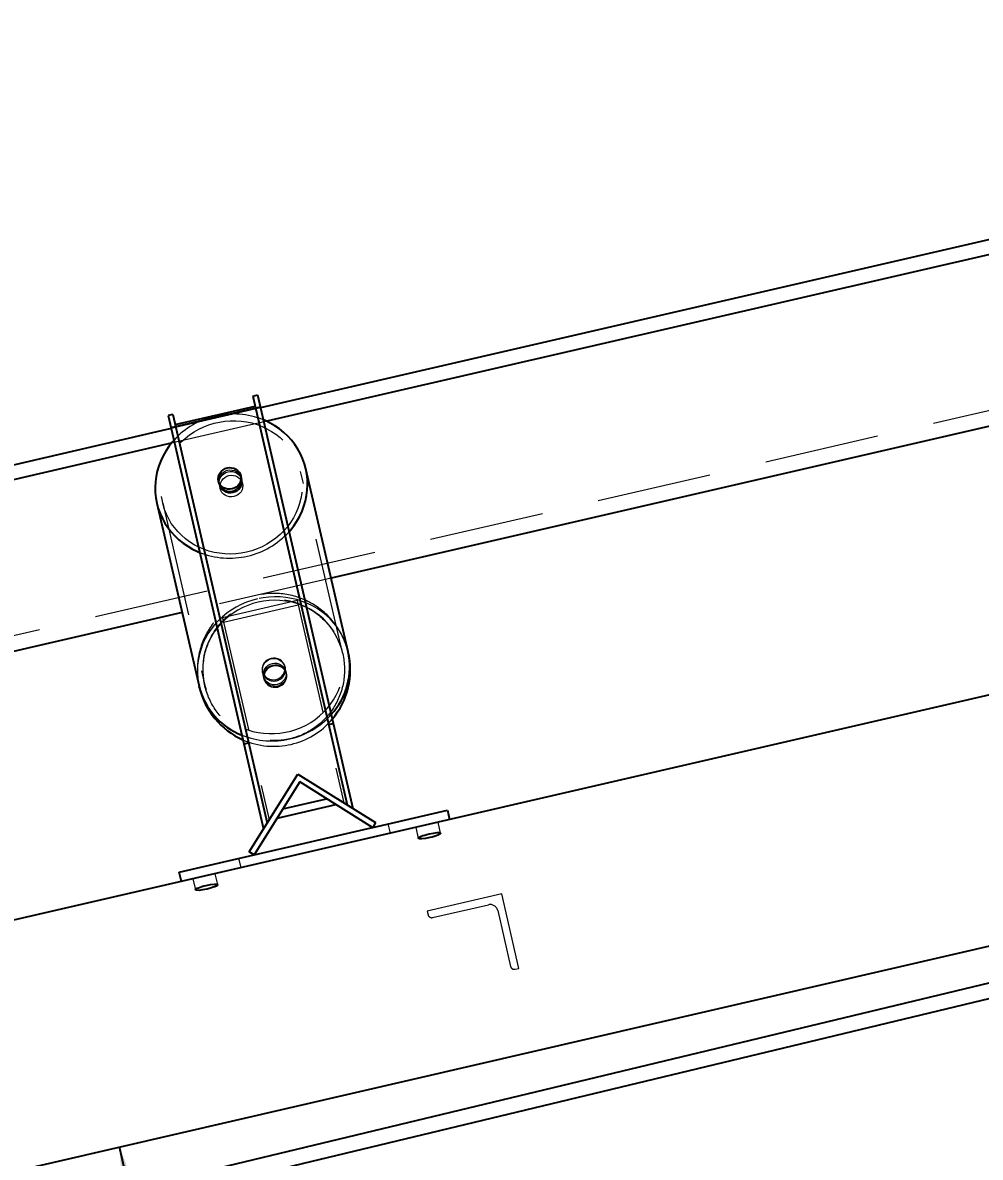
# Model space of a CAD drawing. Header units: millimetres. Extents: x 1293 to 41893, y 1011 to 26911.
# Drawn here: x 14926 to 15457, y 5876 to 6504 of the extents above; entities that cross this region are included whole.
import ezdxf

# ---------------------------------------------------------------- set-up
doc = ezdxf.new("R2010")
doc.units = ezdxf.units.MM
doc.header["$LTSCALE"] = 50
doc.linetypes.add('HIDDEN', pattern=[1.905, 1.27, -0.635])
doc.layers.add('CAPA_1', color=7, linetype='Continuous')
doc.styles.add('SLDTEXTSTYLE0', font='TXT', dxfattribs={"width": 0.75})
doc.dimstyles.new('SLDDIMSTYLE0', dxfattribs={"dimtxt": 100, "dimasz": 100, "dimexe": 0, "dimexo": 0.0625, "dimgap": 25, "dimtad": 2, "dimdec": 0, "dimlfac": 1.5, "dimrnd": 1e-09, "dimzin": 12, "dimdsep": 46, "dimtxsty": 'SLDTEXTSTYLE0', "dimsah": 1, "dimcen": 0.09, "dimadec": 0, "dimazin": 3, "dimtfac": 1, "dimtdec": 0, "dimtofl": 0, "dimtmove": 0, "dimatfit": 3, "dimfxl": 1, "dimfrac": 2, "dimtolj": 1, "dimtzin": 12, "dimarcsym": 0})
doc.dimstyles.new('SLDDIMSTYLE1', dxfattribs={"dimtxt": 100, "dimasz": 100, "dimexe": 0, "dimexo": 0.0625, "dimgap": 25, "dimtad": 2, "dimdec": 4, "dimlfac": 75, "dimzin": 12, "dimdsep": 46, "dimtxsty": 'SLDTEXTSTYLE0', "dimsah": 1, "dimcen": 0.09, "dimadec": 0, "dimazin": 3, "dimtfac": 1, "dimtdec": 0, "dimtofl": 0, "dimtmove": 0, "dimatfit": 3, "dimfxl": 1, "dimfrac": 2, "dimtolj": 1, "dimtzin": 12, "dimarcsym": 0})

# ---------------------------------------------------------------- blocks, each defined once
blk = doc.blocks.new('_D_3')
at = {"layer": 'CAPA_1', "transparency": 16777216}
blk.add_arc((9899.27, 4708.49), 5214.32, 0, 13, dxfattribs=at)
for points in [[(14979.94, 5881.46), (14986.48, 5780.49), (15016.52, 5787.13)], [(15113.58, 4708.49), (15128.01, 4808.64), (15097.24, 4808.34)]]:
    blk.add_solid(points, dxfattribs=at)
at = {"layer": 'CAPA_1', "transparency": 16777216, "insert": (15196.76, 5413.27), "char_height": 100, "attachment_point": 1, "rotation": 276.5, "style": 'SLDTEXTSTYLE0'}
blk.add_mtext('13°', dxfattribs=at)
blk = doc.blocks.new('_D_5')
at = {"layer": 'CAPA_1', "transparency": 16777216}
for p, q in [((11574.4, 7831.18), (17588.06, 7831.18)), ((17538.06, 7831.18), (17538.06, 4708.49)), ((16485.16, 4708.49), (17588.06, 4708.49))]:
    blk.add_line(p, q, dxfattribs=at)
for points in [[(17538.06, 7831.18), (17522.68, 7731.18), (17553.45, 7731.18)], [(17538.06, 4708.49), (17553.45, 4808.49), (17522.68, 4808.49)]]:
    blk.add_solid(points, dxfattribs=at)
at = {"layer": 'CAPA_1', "transparency": 16777216, "insert": (17409.15, 6122.06), "char_height": 100, "attachment_point": 1, "rotation": 90, "style": 'SLDTEXTSTYLE0'}
blk.add_mtext('4684', dxfattribs=at)
blk = doc.blocks.new('_D_14')
at = {"layer": 'CAPA_1', "transparency": 16777216}
for p, q in [((14179.91, 6343.65), (14179.91, 7568.73)), ((16745.16, 6492), (16745.16, 7568.73)), ((14179.91, 7518.73), (16745.16, 7518.73))]:
    blk.add_line(p, q, dxfattribs=at)
for points in [[(14179.91, 7518.73), (14279.91, 7503.34), (14279.91, 7534.11)], [(16745.16, 7518.73), (16645.16, 7534.11), (16645.16, 7503.34)]]:
    blk.add_solid(points, dxfattribs=at)
at = {"layer": 'CAPA_1', "transparency": 16777216, "insert": (15314.76, 7647.63), "char_height": 100, "attachment_point": 1, "style": 'SLDTEXTSTYLE0'}
blk.add_mtext('3848', dxfattribs=at)
blk = doc.blocks.new('_D_15')
at = {"layer": 'CAPA_1', "transparency": 16777216}
for p, q in [((6530.12, 8742.38), (6530.12, 9415.65)), ((16745.16, 6492), (16745.16, 9415.65)), ((6530.12, 9365.65), (16745.16, 9365.65))]:
    blk.add_line(p, q, dxfattribs=at)
for points in [[(6530.12, 9365.65), (6630.12, 9350.26), (6630.12, 9381.03)], [(16745.16, 9365.65), (16645.16, 9381.03), (16645.16, 9350.26)]]:
    blk.add_solid(points, dxfattribs=at)
at = {"layer": 'CAPA_1', "transparency": 16777216, "insert": (11452.92, 9494.55), "char_height": 100, "attachment_point": 1, "style": 'SLDTEXTSTYLE0'}
blk.add_mtext('15323', dxfattribs=at)

msp = doc.modelspace()

# ---------------------------------------------------------------- linework, layer by layer
at = {"color": 1, "linetype": 'HIDDEN', "lineweight": 18}
for p, q in [((16327.8123211, 6489.1646889), (11124.0071077, 5287.7715924)), ((15008.3031592, 6279.9498182), (15057.8011585, 6291.3773318)), ((15057.9852168, 6290.5800876), (15008.4872175, 6279.152574)), ((15061.4405813, 6283.21248), (15008.611303, 6271.01588)), ((15103.1786451, 6155.9872962), (15080.2165611, 6255.4470089)), ((15035.2315916, 6247.9950515), (15035.7117518, 6245.9152494)), ((15048.0862516, 6248.7721278), (15047.6060914, 6250.8519299)), ((15003.9071455, 6237.8295922), (15026.8692295, 6138.3698794)), ((15097.1192873, 6196.3474396), (15014.6226218, 6177.3015837)), ((15078.2545498, 6183.9650519), (15037.0062171, 6174.4421239)), ((15078.2545498, 6183.9650519), (15104.0967454, 6072.0302054)), ((15078.8497328, 6181.3870311), (15037.6014001, 6171.8641031)), ((15037.0062171, 6174.4421239), (15062.8484126, 6062.5072774)), ((15059.0809649, 6144.6920666), (15059.7323715, 6141.8705144)), ((15072.1068713, 6144.7273928), (15071.4554647, 6147.5489449)), ((15059.9359361, 6140.9887794), (15060.0580748, 6140.4597384)), ((15072.4325747, 6143.3166167), (15072.3104359, 6143.8456578)), ((15120.1094646, 6058.2804564), (15120.0594929, 6058.3116822)), ((15120.1406904, 6058.3304281), (15120.1094646, 6058.2804564)), ((15128.5355767, 6060.2685403), (15129.7353156, 6055.0719)), ((15144.0098371, 6058.3674329), (15145.411576, 6052.2958348)), ((15157.7860758, 6055.1527132), (15156.3843369, 6061.2243113)), ((15047.2386501, 6036.0260441), (15046.0389112, 6041.2226844)), ((15054.4837691, 6043.1295708), (15054.4337974, 6043.1607966)), ((15054.5149949, 6043.1795425), (15054.4837691, 6043.1295708)), ((15034.3658676, 6026.6589129), (15032.9641287, 6032.7305111)), ((15020.5896289, 6029.8736327), (15021.9913677, 6023.8020345)), ((15191.585822, 6021.5596532), (15150.3374893, 6012.0367253)), ((15201.10875, 5980.3113205), (15191.585822, 6021.5596532)), ((15153.3488988, 6008.3872766), (15184.2884482, 6015.5302344)), ((15189.3655743, 6012.3576939), (15196.5085321, 5981.4181445)), ((15150.3374893, 6012.0367253), (15150.8143975, 6009.9710088)), ((15199.0430335, 5979.8344123), (15201.10875, 5980.3113205))]:
    msp.add_line(p, q, dxfattribs=at)
at = {"color": 7, "linetype": 'Continuous', "lineweight": 25}
for p, q in [((15787.9832693, 6459.1134175), (15057.9852168, 6290.5800876)), ((15788.1073549, 6450.9767235), (15061.4405813, 6283.21248)), ((16578.4952224, 6389.544479), (14284.393483, 5859.9093602)), ((15794.1186737, 6357.2624272), (15097.1192873, 6196.3474396)), ((15053.7372766, 6297.2181203), (15056.3152974, 6297.8133033)), ((15053.7372766, 6297.2181203), (15106.0006677, 6070.8405027)), ((15056.3152974, 6297.8133033), (15109.1738715, 6068.8576649)), ((15010.6776154, 6281.4267362), (15055.0195731, 6291.6638838)), ((15009.3953189, 6286.9809727), (15006.8172981, 6286.3857897)), ((15006.8172981, 6286.3857897), (15059.6758722, 6057.4301513)), ((15009.3953189, 6286.9809727), (15061.65871, 6060.6033551)), ((15008.4872175, 6279.152574), (14284.393483, 6111.9823633)), ((15008.611303, 6271.01588), (14284.393483, 6103.8170219)), ((15047.4025269, 6251.733665), (15047.1091416, 6253.004456)), ((15106.5165475, 6155.6434337), (15083.1473344, 6256.8666166)), ((15034.7346418, 6250.1475776), (15035.028027, 6248.8767866)), ((15000.6506689, 6237.8207606), (15024.0198821, 6136.5975778)), ((14284.393483, 5720.8793637), (16370.5921164, 6202.5162686)), ((15014.6226218, 6177.3015837), (14317.6232355, 6016.3865962)), ((15024.1455498, 6136.053251), (15024.0817183, 6136.3340905)), ((15095.7332746, 6115.3134681), (15098.3112954, 6115.9086511)), ((15051.3913169, 6105.0763206), (15048.8132961, 6104.4811376)), ((15051.7912164, 6044.8120645), (15078.711115, 6087.8929078)), ((15078.711115, 6087.8929078), (15121.7919583, 6060.9730091)), ((15079.7211741, 6083.5178614), (15054.5149949, 6043.1795425)), ((15120.0594929, 6058.3116822), (15079.7211741, 6083.5178614)), ((15067.223459, 6063.5173364), (15099.721699, 6071.0201463)), ((15070.3959995, 6068.5944625), (15094.6445729, 6074.1926868)), ((15120.1406904, 6058.3304281), (15161.5342429, 6067.8868827)), ((15161.5342429, 6067.8868827), (15162.7339818, 6062.6902424)), ((15054.5149949, 6043.1795425), (15120.0594929, 6058.3116822)), ((15121.7919583, 6060.9730091), (15120.1406904, 6058.3304281)), ((15054.4337974, 6043.1607966), (15051.7912164, 6044.8120645)), ((15013.040245, 6033.604342), (15054.4337974, 6043.1607966)), ((15014.2399839, 6028.4077017), (15013.040245, 6033.604342)), ((14895.14524, 5836.3306755), (15605.7446906, 6007.0201778)), ((14888.7435284, 5826.0857953), (15610.8692949, 5999.5439756))]:
    msp.add_line(p, q, dxfattribs=at)
at = {"color": 1, "linetype": 'HIDDEN', "lineweight": 18, "flags": 128}
for points in [[(15050.3393316, 6210.7846032), (15047.3577401, 6210.2098093), (15044.3442984, 6209.8541005), (15041.3171299, 6209.7196163), (15038.2944403, 6209.8071654), (15035.2944083, 6210.1162213), (15032.3350765, 6210.6449252), (15029.4342427, 6211.3900976), (15026.6093528, 6212.3472568), (15023.8773961, 6213.5106464), (15021.2548029, 6214.8732695), (15018.7573457, 6216.4269313), (15016.4000446, 6218.1622879), (15014.1970766, 6220.0689025), (15012.1616906, 6222.1353086), (15010.3061277, 6224.3490786), (15008.6415476, 6226.6968986), (15007.177961, 6229.1646485), (15005.9241703, 6231.7374871), (15004.8877159, 6234.3999408), (15004.0748311, 6237.1359976), (15003.4904047, 6239.9292022), (15003.1379516, 6242.7627562), (15003.0195914, 6245.6196182), (15003.1360359, 6248.4826066), (15003.4865849, 6251.3345032), (15004.0691301, 6254.1581563), (15004.880168, 6256.936584), (15005.9148209, 6259.6530767), (15007.1668664, 6262.291297), (15008.6287744, 6264.8353783), (15010.2917528, 6267.2700202), (15012.1458004, 6269.5805806), (15014.1797667, 6271.7531634), (15016.3814191, 6273.7747024), (15018.7375166, 6275.63304), (15021.2338895, 6277.3169997), (15023.8555242, 6278.8164542), (15026.5866539, 6280.1223854), (15029.4108532, 6281.2269394), (15032.3111372, 6282.1234733), (15035.2700631, 6282.8065952), (15038.2698356, 6283.2721967), (15041.2924138, 6283.5174776), (15044.3196195, 6283.5409628), (15047.3332467, 6283.3425111), (15050.3151712, 6282.9233159), (15053.2474592, 6282.2858984), (15056.1124756, 6281.434092), (15058.89299, 6280.3730197), (15061.5722799, 6279.1090628), (15064.1342318, 6277.6498229), (15066.5634379, 6276.004076), (15068.8452885, 6274.1817199), (15070.9660604, 6272.1937145), (15072.912999, 6270.0520158), (15074.6743952, 6267.7695042), (15076.2396557, 6265.3599071), (15077.5993669, 6262.8377161), (15078.7453513, 6260.2180998), (15079.6707168, 6257.5168131), (15080.3698982, 6254.7501017), (15080.8386905, 6251.934605), (15081.0742744, 6249.0872557), (15081.0752329, 6246.225178), (15080.8415604, 6243.365585), (15080.3746622, 6240.5256744), (15079.6773463, 6237.7225259), (15078.7538063, 6234.9729979), (15077.6095966, 6232.2936264), (15076.2515986, 6229.7005255), (15074.6879795, 6227.2092904), (15072.928143, 6224.8349035), (15070.982673, 6222.5916449), (15068.8632697, 6220.4930057), (15066.5826797, 6218.5516074), (15064.1546184, 6216.7791258), (15061.5936887, 6215.1862208), (15058.9152922, 6213.7824722), (15056.1355372, 6212.5763225), (15053.2711414, 6211.5750255), (15050.3393316, 6210.7846032)], [(15035.028027, 6248.8767866), (15034.8850448, 6250.0385108), (15034.9853298, 6251.2104848), (15035.3250282, 6252.3476702), (15035.8910855, 6253.4063655), (15036.6617486, 6254.3458858), (15037.6074012, 6255.1301258), (15038.6917024, 6255.7289476), (15039.8729832, 6256.1193389), (15041.1058476, 6256.286297), (15042.3429172, 6256.2234059), (15043.5366523, 6255.9330824), (15044.6411783, 6255.4264836), (15045.6140488, 6254.7230777), (15046.4178769, 6253.8498963), (15047.0217721, 6252.8404951), (15047.4025269, 6251.733665)], [(15042.7611353, 6243.6093777), (15041.5282709, 6243.4424195), (15040.2912012, 6243.5053106), (15039.0974661, 6243.7956341), (15037.9929402, 6244.3022329), (15037.0200697, 6245.0056388), (15036.2162416, 6245.8788203), (15035.6123464, 6246.8882214), (15035.2315916, 6247.9950515), (15035.0886094, 6249.1567758), (15035.1888944, 6250.3287498), (15035.5285928, 6251.4659351), (15036.0946501, 6252.5246305), (15036.8653132, 6253.4641508), (15037.8109657, 6254.2483908), (15038.895267, 6254.8472126), (15040.0765477, 6255.2376038), (15041.3094121, 6255.4045619), (15042.5464818, 6255.3416708), (15043.7402169, 6255.0513474), (15044.8447429, 6254.5447486), (15045.8176133, 6253.8413427), (15046.6214415, 6252.9681612), (15047.2253366, 6251.9587601), (15047.6060914, 6250.8519299), (15047.7490737, 6249.6902057), (15047.6487887, 6248.5182317), (15047.3090903, 6247.3810464), (15046.7430329, 6246.322351), (15045.9723699, 6245.3828307), (15045.0267173, 6244.5985907), (15043.9424161, 6243.9997689), (15042.7611353, 6243.6093777)], [(15043.2412954, 6241.5295755), (15042.0084311, 6241.3626174), (15040.7713614, 6241.4255085), (15039.5776263, 6241.715832), (15038.4731003, 6242.2224308), (15037.5002299, 6242.9258367), (15036.6964017, 6243.7990181), (15036.0925066, 6244.8084193), (15035.7117518, 6245.9152494), (15035.5687695, 6247.0769737), (15035.6690545, 6248.2489476), (15036.0087529, 6249.386133), (15036.5748103, 6250.4448284), (15037.3454733, 6251.3843487), (15038.2911259, 6252.1685887), (15039.3754271, 6252.7674105), (15040.5567079, 6253.1578017), (15041.7895723, 6253.3247598), (15043.026642, 6253.2618687), (15044.2203771, 6252.9715453), (15045.324903, 6252.4649464), (15046.2977735, 6251.7615406), (15047.1016016, 6250.8883591), (15047.7054968, 6249.8789579), (15048.0862516, 6248.7721278), (15048.2292338, 6247.6104036), (15048.1289488, 6246.4384296), (15047.7892504, 6245.3012442), (15047.2231931, 6244.2425489), (15046.45253, 6243.3030286), (15045.5068774, 6242.5187885), (15044.4225762, 6241.9199667), (15043.2412954, 6241.5295755)], [(15056.3195897, 6184.8812597), (15053.2621201, 6184.0612274), (15050.2717934, 6183.0290153), (15047.3653329, 6181.7903958), (15044.5589925, 6180.3522958), (15041.8684664, 6178.7227578), (15039.3088013, 6176.9108947), (15036.8943117, 6174.9268393), (15034.6385005, 6172.7816872), (15032.5539831, 6170.487435), (15030.652417, 6168.056913), (15028.9444364, 6165.5037137), (15027.4395931, 6162.8421156), (15026.1463029, 6160.0870036), (15025.0717982, 6157.2537852), (15024.2220882, 6154.358305), (15023.6019248, 6151.4167556), (15023.2147762, 6148.4455875), (15023.0628075, 6145.4614166), (15023.1468685, 6142.4809316), (15023.4664892, 6139.5208006), (15024.0198821, 6136.5975778)], [(15056.7464591, 6183.0322852), (15053.8146493, 6182.2418628), (15050.9502534, 6181.2405659), (15048.1704984, 6180.0344162), (15045.4921019, 6178.6306676), (15042.9311722, 6177.0377626), (15040.503111, 6175.2652809), (15038.2225209, 6173.3238826), (15036.1031177, 6171.2252434), (15034.1576477, 6168.9819848), (15032.3978112, 6166.607598), (15030.834192, 6164.1163629), (15029.476194, 6161.5232619), (15028.3319843, 6158.8438905), (15027.4084444, 6156.0943625), (15026.7111284, 6153.291214), (15026.2442302, 6150.4513034), (15026.0105577, 6147.5917103), (15026.0115163, 6144.7296327), (15026.2471001, 6141.8822834), (15026.7158924, 6139.0667867), (15027.4150738, 6136.3000753), (15028.3404393, 6133.5987885), (15029.4864237, 6130.9791723), (15030.8461349, 6128.4569813), (15032.4113954, 6126.0473842), (15034.1727916, 6123.7648726), (15036.1197302, 6121.6231739), (15038.2405021, 6119.6351685), (15040.5223528, 6117.8128124), (15042.9515588, 6116.1670655), (15045.5135107, 6114.7078256), (15048.1928007, 6113.4438687), (15050.973315, 6112.3827963), (15053.8383315, 6111.53099), (15056.7706195, 6110.8935724), (15059.7525439, 6110.4743773), (15062.7661711, 6110.2759255), (15065.7933768, 6110.2994108), (15068.815955, 6110.5446917), (15071.8157275, 6111.0102932), (15074.7746535, 6111.6934151), (15077.6749374, 6112.5899489), (15080.4991368, 6113.694503), (15083.2302665, 6115.0004342), (15085.8519012, 6116.4998887), (15088.348274, 6118.1838484), (15090.7043716, 6120.042186), (15092.906024, 6122.063725), (15094.9399902, 6124.2363078), (15096.7940378, 6126.5468681), (15098.4570163, 6128.9815101), (15099.9189243, 6131.5255914), (15101.1709697, 6134.1638117), (15102.2056227, 6136.8803044), (15103.0166606, 6139.6587321), (15103.5992057, 6142.4823852), (15103.9497547, 6145.3342817), (15104.0661993, 6148.1972702), (15103.9478391, 6151.0541321), (15103.5953859, 6153.8876861), (15103.0109596, 6156.6808908), (15102.1980748, 6159.4169475), (15101.1616203, 6162.0794013), (15099.9078296, 6164.6522398), (15098.4442431, 6167.1199898), (15096.7796629, 6169.4678098), (15094.9241, 6171.6815798), (15092.8887141, 6173.7479859), (15090.6857461, 6175.6546005), (15088.3284449, 6177.389957), (15085.8309878, 6178.9436189), (15083.2083945, 6180.306242), (15080.4764378, 6181.4696316), (15077.6515479, 6182.4267908), (15074.7507141, 6183.1719631), (15071.7913824, 6183.7006671), (15068.7913504, 6184.009723), (15065.7686607, 6184.0972721), (15062.7414922, 6183.9627878), (15059.7280506, 6183.6070791), (15056.7464591, 6183.0322852)], [(15106.5165475, 6155.6434337), (15105.7324772, 6158.5134005), (15104.7221144, 6161.3140611), (15103.4911093, 6164.0297532), (15102.0463463, 6166.6452895), (15100.3959051, 6169.1460429), (15098.5490155, 6171.5180282), (15096.5160063, 6173.7479802), (15094.3082467, 6175.8234282), (15091.9380834, 6177.7327654), (15089.4187715, 6179.465314), (15086.7643998, 6181.0113849), (15083.9898128, 6182.3623319), (15081.1105269, 6183.5105999), (15078.1426445, 6184.4497673), (15075.102763, 6185.1745819), (15072.0078827, 6185.6809903), (15068.8753115, 6185.9661604), (15065.7225679, 6186.0284975), (15062.5672834, 6185.8676528), (15059.4271036, 6185.484526), (15056.3195897, 6184.8812597)], [(15063.925921, 6151.9346188), (15062.7446403, 6151.5442276), (15061.660339, 6150.9454058), (15060.7146864, 6150.1611658), (15059.9440234, 6149.2216455), (15059.3779661, 6148.1629501), (15059.0382677, 6147.0257648), (15058.9379826, 6145.8537908), (15059.0809649, 6144.6920666), (15059.4617197, 6143.5852364), (15060.0656148, 6142.5758353), (15060.869443, 6141.7026538), (15061.8423135, 6140.9992479), (15062.9468394, 6140.4926491), (15064.1405745, 6140.2023257), (15065.3776442, 6140.1394346), (15066.6105086, 6140.3063927), (15067.7917894, 6140.6967839), (15068.8760906, 6141.2956057), (15069.8217432, 6142.0798457), (15070.5924062, 6143.019366), (15071.1584635, 6144.0780614), (15071.4981619, 6145.2152467), (15071.598447, 6146.3872207), (15071.4554647, 6147.5489449), (15071.0747099, 6148.6557751), (15070.4708148, 6149.6651762), (15069.6669866, 6150.5383577), (15068.6941161, 6151.2417636), (15067.5895902, 6151.7483624), (15066.3958551, 6152.0386858), (15065.1587854, 6152.1015769), (15063.925921, 6151.9346188)], [(15064.5773277, 6149.1130667), (15065.810192, 6149.2800248), (15067.0472617, 6149.2171337), (15068.2409968, 6148.9268103), (15069.3455228, 6148.4202114), (15070.3183933, 6147.7168056), (15071.1222214, 6146.8436241), (15071.7261166, 6145.8342229), (15072.1068713, 6144.7273928), (15072.2498536, 6143.5656686), (15072.1495686, 6142.3936946), (15071.8098702, 6141.2565092), (15071.2438128, 6140.1978139), (15070.4731498, 6139.2582936), (15069.5274972, 6138.4740536), (15068.443196, 6137.8752318), (15067.2619152, 6137.4848405), (15066.0290508, 6137.3178824), (15064.7919811, 6137.3807735), (15063.598246, 6137.671097), (15062.4937201, 6138.1776958), (15061.5208496, 6138.8811017), (15060.7170215, 6139.7542831), (15060.1131263, 6140.7636843), (15059.7323715, 6141.8705144), (15059.5893893, 6143.0322387), (15059.6896743, 6144.2042126), (15060.0293727, 6145.341398), (15060.59543, 6146.4000934), (15061.3660931, 6147.3396137), (15062.3117457, 6148.1238537), (15063.3960469, 6148.7226755), (15064.5773277, 6149.1130667)], [(15064.7808922, 6148.2313317), (15066.0137566, 6148.3982898), (15067.2508263, 6148.3353987), (15068.4445614, 6148.0450752), (15069.5490874, 6147.5384764), (15070.5219578, 6146.8350705), (15071.325786, 6145.9618891), (15071.9296811, 6144.9524879), (15072.3104359, 6143.8456578), (15072.4534182, 6142.6839335), (15072.3531332, 6141.5119596), (15072.0134348, 6140.3747742), (15071.4473774, 6139.3160788), (15070.6767144, 6138.3765585), (15069.7310618, 6137.5923185), (15068.6467606, 6136.9934967), (15067.4654798, 6136.6031055), (15066.2326154, 6136.4361474), (15064.9955457, 6136.4990385), (15063.8018106, 6136.7893619), (15062.6972847, 6137.2959607), (15061.7244142, 6137.9993666), (15060.920586, 6138.8725481), (15060.3166909, 6139.8819492), (15059.9359361, 6140.9887794), (15059.7929538, 6142.1505036), (15059.8932389, 6143.3224776), (15060.2329373, 6144.459663), (15060.7989946, 6145.5183583), (15061.5696577, 6146.4578786), (15062.5153102, 6147.2421186), (15063.5996115, 6147.8409404), (15064.7808922, 6148.2313317)], [(15064.903031, 6147.7022906), (15063.7217502, 6147.3118994), (15062.637449, 6146.7130776), (15061.6917964, 6145.9288376), (15060.9211334, 6144.9893173), (15060.355076, 6143.9306219), (15060.0153776, 6142.7934366), (15059.9150926, 6141.6214626), (15060.0580748, 6140.4597384), (15060.4388296, 6139.3529082), (15061.0427248, 6138.3435071), (15061.8465529, 6137.4703256), (15062.8194234, 6136.7669197), (15063.9239494, 6136.2603209), (15065.1176845, 6135.9699975), (15066.3547542, 6135.9071064), (15067.5876185, 6136.0740645), (15068.7688993, 6136.4644557), (15069.8532005, 6137.0632775), (15070.7988531, 6137.8475175), (15071.5695162, 6138.7870378), (15072.1355735, 6139.8457332), (15072.4752719, 6140.9829185), (15072.5755569, 6142.1548925), (15072.4325747, 6143.3166167), (15072.0518199, 6144.4234469), (15071.4479247, 6145.432848), (15070.6440966, 6146.3060295), (15069.6712261, 6147.0094354), (15068.5667002, 6147.5160342), (15067.372965, 6147.8063576), (15066.1358954, 6147.8692487), (15064.903031, 6147.7022906)]]:
    msp.add_lwpolyline(points, dxfattribs=at)
at = {"color": 7, "linetype": 'Continuous', "lineweight": 25, "flags": 128}
for points in [[(15073.8069014, 6222.0488423), (15074.6132333, 6222.9767594), (15076.5147995, 6225.4072814), (15078.2227801, 6227.9604807), (15079.7276233, 6230.6220787), (15081.0209136, 6233.3771908), (15082.0954183, 6236.2104092), (15082.9451283, 6239.1058894), (15083.5652917, 6242.0474387), (15083.9524403, 6245.0186068), (15084.104409, 6248.0027777), (15084.020348, 6250.9832627), (15083.7007273, 6253.9433938), (15083.1473344, 6256.8666166), (15082.3632641, 6259.7365833), (15081.3529013, 6262.5372439), (15080.1218962, 6265.252936), (15078.6771332, 6267.8684724), (15077.0266919, 6270.3692258), (15075.1798024, 6272.7412111), (15073.1467931, 6274.9711631), (15070.9390335, 6277.0466111), (15068.5688703, 6278.9559483), (15066.0495583, 6280.6884969), (15063.3951867, 6282.2345678), (15060.6205996, 6283.5855148), (15059.4891012, 6284.0660485)], [(15009.9911019, 6272.6385349), (15009.18477, 6271.7106178), (15007.2832039, 6269.2800958), (15005.5752233, 6266.7268965), (15004.07038, 6264.0652985), (15002.7770898, 6261.3101864), (15001.7025851, 6258.476968), (15000.8528751, 6255.5814878), (15000.2327117, 6252.6399385), (14999.8455631, 6249.6687704), (14999.6935943, 6246.6845995), (14999.7776554, 6243.7041145), (15000.097276, 6240.7439834), (15000.6506689, 6237.8207606), (15001.4347392, 6234.9507939), (15002.4451021, 6232.1501333), (15003.6761072, 6229.4344412), (15005.1208702, 6226.8189048), (15006.7713114, 6224.3181514), (15008.618201, 6221.9461661), (15010.6512102, 6219.7162141), (15012.8589698, 6217.6407661), (15015.2291331, 6215.731429), (15017.748445, 6213.9988803), (15020.4028167, 6212.4528094), (15023.1774037, 6211.1018625), (15024.3089021, 6210.6213287)], [(15042.2641855, 6245.7619037), (15041.0313211, 6245.5949456), (15039.7942514, 6245.6578367), (15038.6005163, 6245.9481602), (15037.4959904, 6246.454759), (15036.5231199, 6247.1581649), (15035.7192918, 6248.0313463), (15035.1153966, 6249.0407475), (15034.7346418, 6250.1475776), (15034.5916596, 6251.3093019), (15034.6919446, 6252.4812758), (15035.031643, 6253.6184612), (15035.5977003, 6254.6771566), (15036.3683634, 6255.6166769), (15037.3140159, 6256.4009169), (15038.3983172, 6256.9997387), (15039.5795979, 6257.3901299), (15040.8124623, 6257.557088), (15042.049532, 6257.4941969), (15043.2432671, 6257.2038735), (15044.3477931, 6256.6972746), (15045.3206635, 6255.9938688), (15046.1244917, 6255.1206873), (15046.7283868, 6254.1112861), (15047.1091416, 6253.004456), (15047.2521239, 6251.8427318), (15047.1518389, 6250.6707578), (15046.8121405, 6249.5335724), (15046.2460831, 6248.4748771), (15045.4754201, 6247.5353568), (15044.5297675, 6246.7511167), (15043.4454663, 6246.1522949), (15042.2641855, 6245.7619037)]]:
    msp.add_lwpolyline(points, dxfattribs=at)
at = {"color": 1, "linetype": 'HIDDEN', "lineweight": 18}
for radius in [39.1583333, 6.35]:
    msp.add_circle((15065.3938826, 6145.5761789), radius, dxfattribs=at)
for centre, radius, start, end in [((15042.7344216, 6243.1170646), 44.0867576, 102.8222445448, 137.9620895474), ((15042.9979018, 6243.138768), 44.1248451, 68.0535696631, 103.1620962448), ((15040.8594004, 6251.8466965), 44.4235291, 248.126319146, 317.873680854), ((15065.3938826, 6145.5761789), 42.3333333, 13.3897952235, 192.610204377), ((15064.2286135, 6150.6235136), 44.4235291, 248.126319146, 317.873680854), ((15065.3938826, 6145.5761789), 42.3333333, 246.1301023542, 319.8698976458), ((15185.240741, 6011.4054011), 4.2333333, 13, 103), ((15152.8735143, 6010.4463933), 2.11328, 193, 283), ((15198.5676489, 5981.893529), 2.11328, 193, 283.0000000001)]:
    msp.add_arc(centre, radius, start, end, dxfattribs=at)
at = {"color": 7, "linetype": 'Continuous', "lineweight": 25}
for centre, radius, start, end in [((15041.3517648, 6250.5395549), 6.1674647, 281.2745645851, 11.1637932023), ((15040.9898794, 6250.4560071), 6.1674647, 194.8362067977, 284.7254354149), ((15068.3630766, 6147.216973), 39.0729137, 317.5118614798, 12.4542452121), ((15065.3938826, 6145.5761789), 42.3333333, 319.8698976458, 13.3897952235), ((15062.0442866, 6145.7826844), 39.118046, 193.5801191625, 248.4537741456), ((15065.3938826, 6145.5761789), 42.3333333, 193, 246.1301023542)]:
    msp.add_arc(centre, radius, start, end, dxfattribs=at)
for centre in [(15151.5988259, 6053.724274), (15028.1786177, 6025.2304737)]:
    msp.add_ellipse(centre, major_axis=(6.1872499, 1.4284392), ratio=0.166678825, dxfattribs=at)

# ---------------------------------------------------------------- dimensions: what is measured, and where the dimension line sits
at = {"layer": 'CAPA_1'}
for base, p1, picture, middle in [((16745.1618891, 9365.6463094), (6530.1246702, 8678.8772747), '_D_15', (11637.6432797, 9365.6463094)), ((16745.1618891, 7518.725443), (14179.9148163, 6280.1529069), '_D_14', (15462.5383527, 7518.725443))]:
    dim = msp.add_linear_dim(base=base, p1=p1, p2=(16745.1618891, 6428.5014528), dimstyle='SLDDIMSTYLE0', dxfattribs=at)
    dim.commit()
    dim.dimension.update_dxf_attribs({"geometry": picture, "text_midpoint": middle, "dimtype": 160})
dim = msp.add_linear_dim(base=(17538.0605071, 4708.4929069), p1=(11510.8968592, 7831.1769069), p2=(16421.6646746, 4708.4929069), angle=90, dimstyle='SLDDIMSTYLE0', dxfattribs=at)
dim.commit()
dim.dimension.update_dxf_attribs({"geometry": '_D_5', "text_midpoint": (17538.0605071, 6269.8349069), "dimtype": 160})
dim = msp.add_angular_dim_2l(base=(15080.062669, 5298.7701303), line1=((16421.6646746, 4708.4929069), (6449.8953906, 4708.4929069)), line2=((16705.6180701, 6279.8631045), (11026.6060803, 4968.759879)), dimstyle='SLDDIMSTYLE1', dxfattribs=at)
dim.commit()
dim.dimension.update_dxf_attribs({"geometry": '_D_3', "text_midpoint": (15080.062669, 5298.7701303), "dimtype": 162})

doc.saveas('drawing.dxf')
